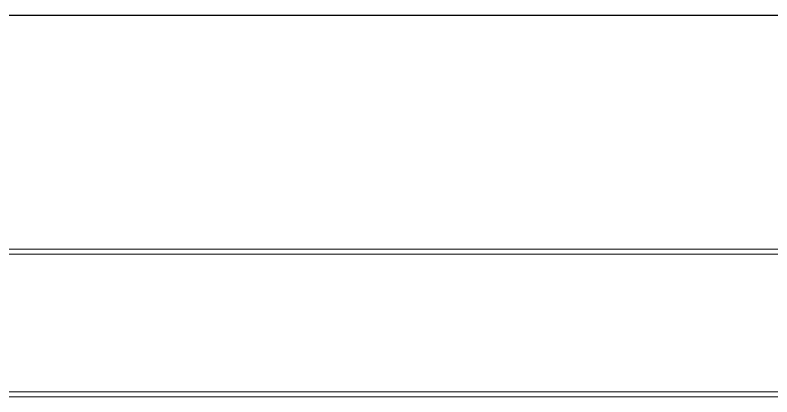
# Model space of a CAD drawing. Header units: millimetres. Extents: x 0 to 28190, y 0 to 19934.
# Drawn here: x 15739 to 17956, y 11880 to 12999 of the extents above; entities that cross this region are included whole.
import ezdxf

# ---------------------------------------------------------------- set-up
doc = ezdxf.new("R2010")
doc.units = ezdxf.units.MM
doc.header["$MEASUREMENT"] = 0
doc.linetypes.add('CONTIN', pattern=[0])
doc.layers.get('0').update_dxf_attribs({"linetype": 'CONTIN'})

# ---------------------------------------------------------------- blocks, each defined once
blk = doc.blocks.new('A$C5D5B3472')
at = {"lineweight": 0}
for p, q in [((-3050, 0), (-24040.4, 0)), ((-3070, -15), (-24020.4, -15)), ((-3449.4, -433.9), (-23641.1, -433.9)), ((-3439.1, -448.9), (-23651.4, -448.9))]:
    blk.add_line(p, q, dxfattribs=at)

msp = doc.modelspace()

# ---------------------------------------------------------------- linework, layer by layer
at = {"color": 6}
msp.add_line((4366.4, 12998.6), (23998.9, 12998.6), dxfattribs=at)

# ---------------------------------------------------------------- block references
at = {"lineweight": 0, "xscale": -0.9635180755635211, "yscale": 0.9635180755635211, "zscale": 0.9635180755635211}
msp.add_blockref('A$C5D5B3472', (1148.1, 12312.9), dxfattribs=at)

doc.saveas('drawing.dxf')
